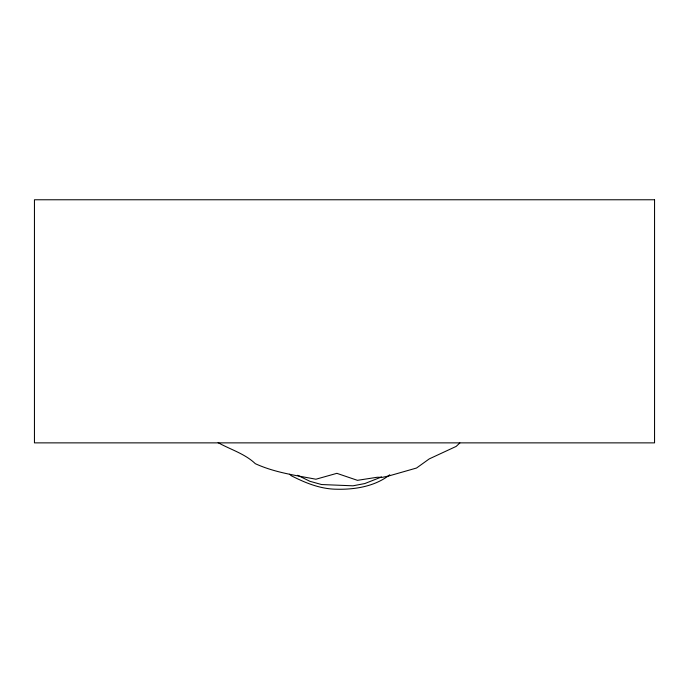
<?xml version="1.0" encoding="UTF-8"?>
<svg xmlns="http://www.w3.org/2000/svg" width="689" height="689" viewBox="0 0 689 689"><rect width="100%" height="100%" fill="white"/><g stroke="black" fill="none" stroke-linecap="round" stroke-linejoin="round"><path stroke-width="1.03" d="M459.873 442.967L456.144 446.42L429.264 458.891L416.526 468.029L388.76 475.97L382.481 477.322L377.219 477.262L357.445 480.336L336.869 473.334L315.915 479.225C295.357 475.315 274.653 472.533 255.335 463.697C244.836 453.663 230.557 449.616 218.137 442.674M389.75 474.799C375.272 486.27 355.274 489.629 337.119 489.233C320.729 489.19 305.52 483.015 291.163 475.668L289.664 474.221M381.534 476.969L364.86 483.54L352.966 485.814L321.565 484.539L309.904 481.301L297.622 475.272M654.55 199.767L34.45 199.767L34.45 442.872L654.55 442.872L654.55 199.767"/></g></svg>
